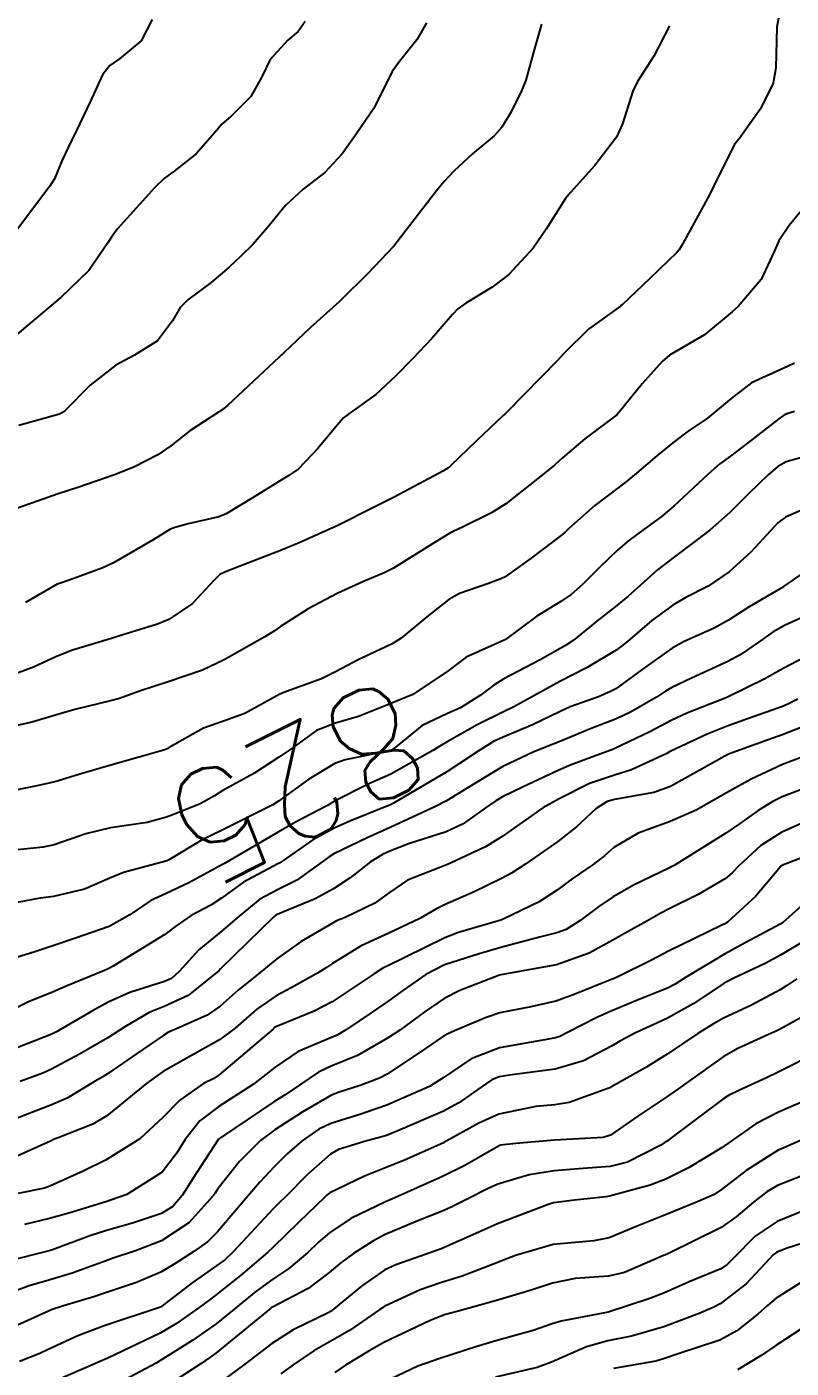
# Model space of a CAD drawing. Header units: metres. Extents: x 307586 to 320046, y 7427249 to 7434250.
# Drawn here: x 318745.98 to 318773.3, y 7429184.66 to 7429232.6 of the extents above; entities that cross this region are included whole.
import ezdxf
from ezdxf.enums import TextEntityAlignment as Align

# ---------------------------------------------------------------- set-up
doc = ezdxf.new("R2010")
doc.units = ezdxf.units.M
doc.header["$MEASUREMENT"] = 0
for name, color, linetype in [('Cotas', 45, 'Continuous'), ('Curvas de Nivel 1m', 11, 'Continuous'), ('Curvas de Nivel 5m', 15, 'Continuous')]:
    doc.layers.add(name, color=color, linetype=linetype)
doc.styles.add('Style-STANDARD', font='STANDARD.shx')

msp = doc.modelspace()

# ---------------------------------------------------------------- linework, layer by layer
at = {"layer": 'Curvas de Nivel 1m', "flags": 128}
for points, elevation in [([(318772.871, 7429233.031), (318772.788, 7429232.585), (318772.746, 7429231.13), (318772.647, 7429230.586), (318772.194, 7429229.671), (318771.442, 7429228.598), (318771.359, 7429228.501), (318771.259, 7429228.369), (318770.662, 7429227.188), (318770.392, 7429226.613), (318769.417, 7429224.83), (318769.293, 7429224.629), (318769.212, 7429224.533), (318768.238, 7429223.604), (318767.241, 7429222.65), (318767.211, 7429222.631), (318767.192, 7429222.617), (318766.049, 7429221.793), (318765.167, 7429220.923), (318765.051, 7429220.786), (318764.946, 7429220.673), (318763.144, 7429218.84), (318763.074, 7429218.77), (318763.001, 7429218.701), (318762.046, 7429217.794), (318761.116, 7429216.903), (318761.019, 7429216.817), (318760.873, 7429216.724), (318759.103, 7429215.783), (318758.416, 7429215.441), (318757.093, 7429214.77), (318755.717, 7429214.153), (318755.084, 7429213.897), (318753.568, 7429213.303), (318753.076, 7429213.117), (318752.879, 7429213.018), (318752.673, 7429212.824), (318751.902, 7429211.99), (318751.052, 7429211.414), (318750.648, 7429211.247), (318749.406, 7429210.865), (318749.042, 7429210.75), (318747.607, 7429210.315), (318747.035, 7429210.089), (318746.216, 7429209.714), (318745.026, 7429209.265)], 829), ([(318764.367, 7429232.689), (318764.134, 7429231.859), (318763.812, 7429230.695), (318763.663, 7429230.312), (318763.271, 7429229.531), (318762.957, 7429229.012), (318762.675, 7429228.706), (318761.909, 7429228.057), (318761.244, 7429227.442), (318760.896, 7429227.068), (318760.622, 7429226.729), (318759.215, 7429224.917), (318759.144, 7429224.821), (318759.087, 7429224.751), (318758.173, 7429223.791), (318757.193, 7429222.815), (318757.144, 7429222.771), (318756.117, 7429221.848), (318755.165, 7429220.945), (318755.086, 7429220.869), (318754.995, 7429220.793), (318753.145, 7429219.063), (318753.015, 7429218.95), (318752.832, 7429218.823), (318751.81, 7429218.156), (318751.125, 7429217.626), (318750.664, 7429217.303), (318749.807, 7429216.86), (318749.11, 7429216.579), (318747.841, 7429216.148), (318747.103, 7429215.901), (318746.354, 7429215.644), (318745.096, 7429215.205)], 831), ([(318755.927, 7429232.791), (318755.673, 7429232.429), (318755.303, 7429232.118), (318754.674, 7429231.424), (318754.377, 7429230.809), (318753.984, 7429230.104), (318753.269, 7429229.387), (318752.963, 7429229.126), (318752.705, 7429228.826), (318752.025, 7429228.059), (318751.242, 7429227.44), (318750.9, 7429227.183), (318750.554, 7429226.85), (318749.218, 7429225.377), (318749.003, 7429225.084), (318748.878, 7429224.873), (318748.193, 7429223.89), (318747.193, 7429222.924), (318747.151, 7429222.891), (318745.166, 7429221.217)], 833), ([(318750.456, 7429232.853), (318750.068, 7429232.091), (318749.292, 7429231.453), (318748.949, 7429231.213), (318748.684, 7429230.876), (318748.24, 7429229.913), (318747.758, 7429228.885), (318747.59, 7429228.554), (318747.247, 7429227.825), (318746.962, 7429227.169), (318746.799, 7429226.897), (318745.573, 7429225.271)], 834), ([(318760.263, 7429232.736), (318759.919, 7429232.126), (318759.292, 7429231.355), (318759.041, 7429230.998), (318758.914, 7429230.754), (318758.37, 7429229.661), (318757.754, 7429228.765), (318757.549, 7429228.477), (318757.252, 7429228.052), (318756.632, 7429227.389), (318755.853, 7429226.791), (318755.227, 7429226.216), (318754.594, 7429225.431), (318754.061, 7429224.812), (318753.631, 7429224.394), (318753.205, 7429224.003), (318752.57, 7429223.456), (318751.738, 7429222.835), (318751.464, 7429222.562), (318751.182, 7429222.088), (318750.647, 7429221.372), (318749.824, 7429220.86), (318749.159, 7429220.506), (318748.239, 7429219.792), (318747.351, 7429218.888), (318747.234, 7429218.796), (318747.141, 7429218.755), (318745.687, 7429218.352)], 832), ([(318774.103, 7429226.571), (318773.222, 7429225.493), (318772.853, 7429224.948), (318772.698, 7429224.585), (318772.222, 7429223.57), (318771.397, 7429222.598), (318771.289, 7429222.501), (318771.19, 7429222.413), (318770.203, 7429221.589), (318769.168, 7429220.989), (318768.942, 7429220.857), (318768.679, 7429220.635), (318767.966, 7429219.831), (318767.145, 7429218.828), (318767.062, 7429218.732), (318766.969, 7429218.652), (318765.925, 7429217.868), (318765.121, 7429217.197), (318764.844, 7429216.947), (318764.531, 7429216.679), (318763.101, 7429215.55), (318762.581, 7429215.222), (318761.553, 7429214.715), (318761.237, 7429214.573), (318761.091, 7429214.497), (318760.471, 7429214.114), (318759.078, 7429213.246), (318758.748, 7429213.081), (318757.987, 7429212.761), (318757.357, 7429212.479), (318757.066, 7429212.34), (318756.038, 7429211.8), (318755.049, 7429211.17), (318754.825, 7429211.015), (318754.479, 7429210.798), (318753.034, 7429209.972), (318752.255, 7429209.604), (318751.026, 7429209.189), (318750.001, 7429208.855), (318749.289, 7429208.596), (318749.018, 7429208.516), (318747.699, 7429208.197), (318747.009, 7429207.995), (318746.157, 7429207.748), (318745.002, 7429207.483)], 828), ([(318773.419, 7429220.576), (318773.162, 7429220.451), (318771.875, 7429219.874), (318771.15, 7429219.311), (318770.304, 7429218.613), (318769.613, 7429218.146), (318769.13, 7429217.781), (318768.499, 7429217.26), (318767.773, 7429216.643), (318767.413, 7429216.344), (318767.108, 7429216.12), (318766.273, 7429215.486), (318765.35, 7429214.667), (318765.221, 7429214.539), (318765.09, 7429214.423), (318764.007, 7429213.611), (318763.075, 7429212.944), (318762.914, 7429212.862), (318762.477, 7429212.706), (318761.446, 7429212.338), (318761.064, 7429212.126), (318760.275, 7429211.511), (318759.362, 7429210.745), (318759.041, 7429210.542), (318757.822, 7429209.975), (318757.031, 7429209.554), (318756.51, 7429209.294), (318755.126, 7429208.789), (318755.053, 7429208.76), (318755.022, 7429208.749), (318753.768, 7429208.052), (318753.007, 7429207.786), (318752.294, 7429207.536), (318751.067, 7429206.839), (318751.026, 7429206.807), (318750.992, 7429206.789), (318750.913, 7429206.762), (318748.986, 7429206.21), (318747.958, 7429205.905), (318746.98, 7429205.618), (318746.396, 7429205.479), (318744.976, 7429205.193)], 827), ([(318773.416, 7429218.846), (318773.145, 7429218.768), (318773.022, 7429218.703), (318772.86, 7429218.583), (318771.891, 7429217.833), (318771.123, 7429217.252), (318770.75, 7429216.974), (318770.331, 7429216.612), (318769.101, 7429215.461), (318768.65, 7429215.081), (318768.044, 7429214.64), (318767.496, 7429214.238), (318767.085, 7429213.891), (318766.454, 7429213.282), (318765.836, 7429212.662), (318765.431, 7429212.303), (318765.064, 7429212.056), (318764.205, 7429211.533), (318763.086, 7429210.699), (318763.043, 7429210.678), (318761.685, 7429210.065), (318761.032, 7429209.584), (318759.773, 7429208.739), (318759.245, 7429208.521), (318759.018, 7429208.421), (318757.828, 7429207.944), (318757.007, 7429207.708), (318756.335, 7429207.445), (318755.408, 7429206.786), (318755.165, 7429206.614), (318754.99, 7429206.498), (318754.088, 7429205.907), (318752.978, 7429205.301), (318752.689, 7429205.11), (318752.173, 7429204.828), (318751.321, 7429204.485), (318750.968, 7429204.347), (318750.28, 7429204.165), (318748.964, 7429203.969), (318748.085, 7429203.755), (318746.95, 7429203.356), (318746.564, 7429203.278), (318744.946, 7429203.108)], 826), ([(318774.016, 7429215.481), (318773.098, 7429215.075), (318772.815, 7429214.864), (318772.555, 7429214.585), (318771.857, 7429213.82), (318771.078, 7429213.116), (318770.324, 7429212.611), (318769.506, 7429212.184), (318769.062, 7429211.93), (318768.317, 7429211.374), (318767.462, 7429210.646), (318767.23, 7429210.459), (318767.04, 7429210.324), (318766, 7429209.694), (318765.028, 7429209.196), (318764.103, 7429208.684), (318763.405, 7429208.306), (318763.014, 7429208.12), (318762.07, 7429207.646), (318760.998, 7429207.043), (318760.793, 7429206.926), (318760.491, 7429206.728), (318758.984, 7429205.887), (318758.198, 7429205.541), (318756.974, 7429204.922), (318756.882, 7429204.862), (318756.723, 7429204.773), (318755.579, 7429204.171), (318754.963, 7429203.812), (318753.244, 7429202.816), (318753.061, 7429202.709), (318752.95, 7429202.644), (318751.773, 7429201.999), (318750.935, 7429201.615), (318750.407, 7429201.371), (318749.658, 7429200.859), (318748.919, 7429200.444), (318747.758, 7429200.039), (318746.912, 7429199.75), (318746.27, 7429199.536), (318744.905, 7429199.12)], 824), ([(318775.088, 7429214.05), (318773.243, 7429212.746), (318773.073, 7429212.625), (318773.049, 7429212.604), (318773.02, 7429212.581), (318771.791, 7429211.864), (318771.055, 7429211.392), (318770.548, 7429211.11), (318769.47, 7429210.624), (318769.04, 7429210.387), (318768.013, 7429209.661), (318767.026, 7429208.941), (318766.841, 7429208.836), (318766.408, 7429208.656), (318765.394, 7429208.289), (318765.015, 7429208.12), (318764.046, 7429207.646), (318763.001, 7429207.215), (318762.652, 7429207.05), (318762.106, 7429206.709), (318761.44, 7429206.263), (318760.985, 7429205.976), (318759.079, 7429204.853), (318758.973, 7429204.793), (318758.943, 7429204.781), (318758.877, 7429204.751), (318757.52, 7429204.212), (318756.965, 7429203.959), (318756.201, 7429203.537), (318755.129, 7429202.788), (318755.025, 7429202.716), (318754.951, 7429202.678), (318753.726, 7429202.024), (318752.932, 7429201.458), (318752.549, 7429201.203), (318751.851, 7429200.831), (318751.301, 7429200.454), (318750.916, 7429200.152), (318749.062, 7429199.025), (318748.904, 7429198.937), (318748.859, 7429198.914), (318748.749, 7429198.872), (318747.445, 7429198.334), (318746.891, 7429198.101), (318746.039, 7429197.745), (318744.877, 7429197.173)], 823), ([(318773.998, 7429211.627), (318773.052, 7429211.201), (318772.654, 7429210.979), (318772.113, 7429210.589), (318771.478, 7429210.156), (318771.036, 7429209.916), (318769.733, 7429209.323), (318769.026, 7429208.986), (318768.806, 7429208.851), (318768.487, 7429208.635), (318767.553, 7429208.106), (318767.011, 7429207.855), (318766.144, 7429207.52), (318764.999, 7429207.048), (318764.733, 7429206.938), (318764.096, 7429206.683), (318762.988, 7429206.16), (318762.08, 7429205.611), (318760.975, 7429204.93), (318760.589, 7429204.726), (318758.965, 7429203.982), (318758.115, 7429203.605), (318756.956, 7429203.034), (318756.788, 7429202.938), (318756.564, 7429202.774), (318755.628, 7429202.098), (318754.937, 7429201.755), (318754.311, 7429201.421), (318753.573, 7429200.81), (318752.917, 7429200.247), (318752.13, 7429199.609), (318751.422, 7429198.835), (318751.147, 7429198.59), (318750.897, 7429198.479), (318749.662, 7429198.088), (318748.886, 7429197.735), (318748.324, 7429197.432), (318747.388, 7429196.885), (318747.065, 7429196.694), (318746.87, 7429196.598), (318745.652, 7429196.115)], 822), ([(318774.714, 7429210.555), (318773.034, 7429209.678), (318772.329, 7429209.288), (318771.023, 7429208.637), (318770.933, 7429208.601), (318769.569, 7429208.067), (318769.011, 7429207.805), (318768.239, 7429207.403), (318766.995, 7429206.808), (318766.884, 7429206.762), (318766.592, 7429206.654), (318765.428, 7429206.226), (318764.987, 7429206.03), (318763.72, 7429205.429), (318762.977, 7429205.072), (318762.739, 7429204.938), (318762.409, 7429204.706), (318761.571, 7429204.11), (318760.964, 7429203.83), (318759.618, 7429203.398), (318758.957, 7429203.14), (318758.69, 7429203.018), (318758.266, 7429202.757), (318757.531, 7429202.178), (318756.938, 7429201.783), (318756.282, 7429201.427), (318754.924, 7429200.869), (318754.873, 7429200.842), (318754.812, 7429200.792), (318752.904, 7429198.924), (318752.853, 7429198.871), (318752.796, 7429198.821), (318751.743, 7429197.978), (318750.884, 7429197.578), (318750.356, 7429197.373), (318749.481, 7429196.861), (318748.869, 7429196.465), (318747.865, 7429195.878), (318746.857, 7429195.339), (318746.548, 7429195.202), (318745.741, 7429194.901)], 821), ([(318773.916, 7429207.66), (318773.004, 7429207.302), (318772.473, 7429207.113), (318771.056, 7429206.599), (318771.01, 7429206.582), (318770.993, 7429206.571), (318770.927, 7429206.536), (318768.981, 7429205.451), (318768.386, 7429205.229), (318766.976, 7429204.985), (318766.719, 7429204.909), (318766.325, 7429204.656), (318765.622, 7429204.008), (318764.961, 7429203.481), (318763.818, 7429202.687), (318763.297, 7429202.346), (318762.945, 7429202.153), (318761.968, 7429201.679), (318760.93, 7429201.223), (318760.596, 7429201.057), (318760.025, 7429200.733), (318758.917, 7429200.207), (318757.926, 7429199.747), (318756.906, 7429199.123), (318756.694, 7429198.983), (318756.365, 7429198.775), (318755.425, 7429198.255), (318754.891, 7429197.968), (318754.197, 7429197.486), (318753.421, 7429196.812), (318752.869, 7429196.394), (318751.865, 7429195.828), (318750.857, 7429195.26), (318750.268, 7429194.849), (318748.835, 7429193.678), (318748.332, 7429193.373), (318747.097, 7429192.887), (318746.899, 7429192.813), (318746.822, 7429192.773), (318745.527, 7429192.191)], 819), ([(318773.861, 7429206.567), (318772.989, 7429206.237), (318771.864, 7429205.711), (318770.979, 7429205.219), (318769.92, 7429204.616), (318768.969, 7429204.193), (318767.827, 7429203.779), (318766.959, 7429203.267), (318766.632, 7429202.978), (318766.215, 7429202.657), (318765.467, 7429202.143), (318764.939, 7429201.753), (318764.285, 7429201.328), (318763.003, 7429200.699), (318762.923, 7429200.67), (318761.407, 7429200.226), (318760.916, 7429200.038), (318759.509, 7429199.341), (318758.906, 7429199.053), (318758.704, 7429198.953), (318758.388, 7429198.755), (318757.502, 7429198.155), (318756.888, 7429197.753), (318756.245, 7429197.414), (318754.874, 7429196.853), (318754.835, 7429196.829), (318754.79, 7429196.791), (318752.856, 7429195.146), (318752.662, 7429195.015), (318752.295, 7429194.826), (318751.444, 7429194.237), (318750.841, 7429193.614), (318750.022, 7429192.852), (318748.815, 7429192.107), (318747.991, 7429191.698), (318746.806, 7429191.159), (318746.607, 7429191.09), (318745.674, 7429190.901)], 818), ([(318773.815, 7429205.401), (318772.978, 7429205.075), (318772.644, 7429204.915), (318772.114, 7429204.589), (318771.446, 7429204.117), (318770.965, 7429203.775), (318769.11, 7429202.628), (318769.01, 7429202.571), (318768.952, 7429202.542), (318767.666, 7429201.919), (318766.936, 7429201.505), (318766.427, 7429201.159), (318765.754, 7429200.662), (318765.249, 7429200.337), (318764.918, 7429200.211), (318764.301, 7429200.064), (318762.913, 7429199.687), (318762.148, 7429199.47), (318760.906, 7429199.067), (318760.235, 7429198.73), (318759.457, 7429198.179), (318758.888, 7429197.769), (318758.284, 7429197.354), (318757.406, 7429196.765), (318757.074, 7429196.565), (318756.87, 7429196.481), (318755.674, 7429195.973), (318754.859, 7429195.415), (318754.076, 7429194.802), (318752.845, 7429194.004), (318752.165, 7429193.501), (318751.633, 7429192.832), (318751.328, 7429192.332), (318750.815, 7429191.668), (318749.55, 7429190.859), (318748.8, 7429190.607), (318747.476, 7429190.203), (318746.794, 7429190.005), (318745.898, 7429189.793)], 817), ([(318774.634, 7429204.555), (318772.965, 7429203.811), (318772.212, 7429203.336), (318771.408, 7429202.595), (318771.185, 7429202.362), (318770.946, 7429202.164), (318769.968, 7429201.584), (318768.93, 7429201.071), (318768.637, 7429200.923), (318768.131, 7429200.638), (318767.36, 7429200.204), (318766.916, 7429199.953), (318766.079, 7429199.491), (318764.907, 7429199.067), (318762.916, 7429198.713), (318762.868, 7429198.7), (318761.452, 7429198.157), (318760.89, 7429197.869), (318760.214, 7429197.399), (318759.307, 7429196.743), (318758.87, 7429196.447), (318757.795, 7429195.829), (318756.86, 7429195.45), (318756.397, 7429195.235), (318755.734, 7429194.781), (318755.207, 7429194.429), (318754.847, 7429194.195), (318752.9, 7429192.885), (318752.833, 7429192.844), (318752.027, 7429191.616), (318751.532, 7429190.833), (318751.195, 7429190.44), (318750.796, 7429190.189), (318749.789, 7429189.851), (318748.79, 7429189.564), (318748.265, 7429189.398), (318746.892, 7429188.889), (318746.813, 7429188.859), (318746.782, 7429188.85), (318745.219, 7429188.463)], 816), ([(318774.009, 7429201.491), (318772.982, 7429200.579), (318772.922, 7429200.538), (318771.654, 7429199.854), (318770.911, 7429199.456), (318769.524, 7429198.621), (318769.148, 7429198.378), (318768.897, 7429198.247), (318767.748, 7429197.784), (318766.885, 7429197.432), (318766.344, 7429197.192), (318765.325, 7429196.665), (318765.03, 7429196.51), (318764.871, 7429196.46), (318764.618, 7429196.422), (318762.867, 7429196.11), (318761.857, 7429195.716), (318760.856, 7429195.03), (318760.37, 7429194.727), (318758.846, 7429194.062), (318757.874, 7429193.728), (318756.839, 7429193.401), (318756.415, 7429193.196), (318755.82, 7429192.78), (318755.288, 7429192.324), (318754.819, 7429191.854), (318754.307, 7429191.301), (318753.879, 7429190.804), (318752.79, 7429189.532), (318752.434, 7429189.176), (318751.951, 7429188.828), (318751.241, 7429188.371), (318750.772, 7429188.087), (318749.902, 7429187.717), (318748.76, 7429187.333), (318748.413, 7429187.219), (318747.285, 7429186.885), (318746.885, 7429186.755), (318746.751, 7429186.697), (318745.517, 7429186.131)], 814), ([(318774.813, 7429200.552), (318772.911, 7429199.413), (318772.37, 7429199.124), (318771.249, 7429198.597), (318771.018, 7429198.482), (318770.9, 7429198.412), (318769.816, 7429197.689), (318768.881, 7429197.162), (318768.516, 7429196.996), (318767.728, 7429196.641), (318767.17, 7429196.347), (318766.868, 7429196.17), (318765.876, 7429195.647), (318764.86, 7429195.346), (318763.309, 7429195.145), (318762.857, 7429195.073), (318762.592, 7429194.967), (318762.22, 7429194.706), (318761.42, 7429194.142), (318760.844, 7429193.832), (318759.236, 7429193.143), (318758.835, 7429192.979), (318758.665, 7429192.921), (318758.045, 7429192.758), (318757.121, 7429192.474), (318756.826, 7429192.307), (318756.01, 7429191.583), (318755.218, 7429190.786), (318755.01, 7429190.579), (318754.799, 7429190.361), (318753.358, 7429188.811), (318753.059, 7429188.535), (318752.775, 7429188.322), (318751.884, 7429187.711), (318750.753, 7429186.84), (318748.746, 7429186.166), (318747.807, 7429185.815), (318746.737, 7429185.321), (318746.442, 7429185.187), (318745.715, 7429184.9)], 813), ([(318773.503, 7429198.571), (318773.142, 7429198.333), (318772.897, 7429198.183), (318771.854, 7429197.625), (318770.881, 7429197.162), (318770.518, 7429196.966), (318769.964, 7429196.614), (318768.865, 7429195.876), (318768.098, 7429195.4), (318766.853, 7429194.696), (318766.825, 7429194.679), (318766.745, 7429194.651), (318765.361, 7429194.151), (318764.847, 7429194.065), (318764.173, 7429194.007), (318762.843, 7429193.738), (318762.133, 7429193.414), (318760.883, 7429192.72), (318760.848, 7429192.705), (318759.472, 7429192.092), (318758.819, 7429191.825), (318758.049, 7429191.523), (318756.805, 7429190.924), (318756.718, 7429190.857), (318756.629, 7429190.772), (318755.704, 7429189.871), (318754.785, 7429188.982), (318754.576, 7429188.793), (318753.611, 7429187.967), (318752.76, 7429187.288), (318752.491, 7429187.089), (318752.136, 7429186.826), (318751.332, 7429186.25), (318750.744, 7429185.907), (318748.876, 7429185.01), (318748.734, 7429184.953), (318748.674, 7429184.93), (318748.543, 7429184.872), (318747.28, 7429184.329)], 812), ([(318774.041, 7429197.407), (318772.876, 7429196.76), (318772.753, 7429196.703), (318772.482, 7429196.584), (318771.384, 7429196.078), (318770.865, 7429195.782), (318769.239, 7429194.624), (318768.85, 7429194.352), (318767.815, 7429193.669), (318766.836, 7429192.991), (318766.581, 7429192.907), (318764.834, 7429192.811), (318763.453, 7429192.691), (318762.906, 7429192.624), (318762.831, 7429192.597), (318761.627, 7429191.906), (318760.815, 7429191.5), (318760.278, 7429191.261), (318759.132, 7429190.745), (318758.801, 7429190.602), (318757.555, 7429190.003), (318756.79, 7429189.497), (318756.404, 7429189.156), (318756.014, 7429188.778), (318755.343, 7429188.216), (318754.769, 7429187.834), (318754.165, 7429187.396), (318753.452, 7429186.81), (318752.747, 7429186.244), (318751.916, 7429185.654), (318750.734, 7429184.915), (318750.6, 7429184.842), (318748.717, 7429183.838)], 811), ([(318774.564, 7429194.554), (318772.845, 7429193.81), (318772.038, 7429193.391), (318770.909, 7429192.599), (318770.866, 7429192.566), (318770.832, 7429192.544), (318769.621, 7429191.818), (318768.815, 7429191.416), (318768.251, 7429191.196), (318766.805, 7429190.807), (318766.671, 7429190.785), (318765.553, 7429190.663), (318764.891, 7429190.581), (318764.802, 7429190.561), (318764.65, 7429190.521), (318762.794, 7429189.819), (318762.023, 7429189.476), (318760.785, 7429188.923), (318760.252, 7429188.728), (318759.165, 7429188.356), (318758.774, 7429188.171), (318757.937, 7429187.586), (318756.943, 7429186.768), (318756.834, 7429186.687), (318756.752, 7429186.641), (318755.499, 7429186.029), (318754.74, 7429185.539), (318753.771, 7429184.804), (318752.725, 7429184.025)], 809), ([(318774.841, 7429193.335), (318773.139, 7429192.575), (318772.92, 7429192.49), (318772.831, 7429192.448), (318771.687, 7429191.725), (318770.809, 7429191.038), (318770.546, 7429190.864), (318769.977, 7429190.612), (318768.798, 7429190.136), (318767.73, 7429189.704), (318766.79, 7429189.315), (318766.239, 7429189.205), (318764.787, 7429189.072), (318763.447, 7429188.69), (318762.975, 7429188.502), (318762.779, 7429188.426), (318761.535, 7429187.949), (318760.768, 7429187.71), (318760.04, 7429187.455), (318758.755, 7429186.863), (318758.685, 7429186.819), (318758.597, 7429186.752), (318757.509, 7429185.999), (318756.741, 7429185.561), (318756.23, 7429185.283), (318755.497, 7429184.782), (318755.055, 7429184.461)], 808), ([(318773.806, 7429191.577), (318772.812, 7429191.181), (318772.43, 7429190.962), (318771.948, 7429190.589), (318771.324, 7429190.068), (318770.794, 7429189.685), (318768.911, 7429188.755), (318768.784, 7429188.701), (318768.733, 7429188.68), (318768.63, 7429188.632), (318767.338, 7429188.081), (318766.772, 7429187.95), (318765.573, 7429187.86), (318764.768, 7429187.697), (318764.006, 7429187.44), (318762.759, 7429187.078), (318762.465, 7429186.996), (318761.436, 7429186.713), (318760.91, 7429186.56), (318760.751, 7429186.509), (318760.391, 7429186.367), (318758.741, 7429185.575), (318758.216, 7429185.277), (318757.371, 7429184.764), (318756.992, 7429184.505)], 807), ([(318774.402, 7429190.556), (318772.796, 7429189.899), (318772.008, 7429189.37), (318771.237, 7429188.595), (318771.01, 7429188.367), (318770.777, 7429188.209), (318769.647, 7429187.74), (318768.764, 7429187.352), (318768.249, 7429187.146), (318766.753, 7429186.663), (318766.69, 7429186.651), (318765.08, 7429186.336), (318764.749, 7429186.237), (318764.076, 7429186.009), (318762.742, 7429185.633), (318762.026, 7429185.422), (318760.736, 7429185.008), (318759.95, 7429184.732), (318758.727, 7429184.143)], 806), ([(318773.632, 7429187.705), (318772.762, 7429187.163), (318772.446, 7429186.895), (318772.101, 7429186.587), (318771.353, 7429185.988), (318770.744, 7429185.658), (318769.294, 7429185.177), (318768.736, 7429184.988), (318768.454, 7429184.914), (318766.947, 7429184.648)], 804), ([(318774.403, 7429186.555), (318772.742, 7429185.468), (318772.219, 7429185.105), (318771.375, 7429184.594)], 803)]:
    msp.add_lwpolyline(points, dxfattribs=dict(at, elevation=elevation))
at = {"layer": 'Curvas de Nivel 5m', "flags": 128}
for points, elevation in [([(318768.941, 7429232.634), (318768.383, 7429231.553), (318767.808, 7429230.645), (318767.632, 7429230.294), (318767.268, 7429229.124), (318767.054, 7429228.653), (318766.275, 7429227.637), (318765.407, 7429226.677), (318765.231, 7429226.461), (318764.544, 7429225.362), (318764.078, 7429224.691), (318763.203, 7429223.742), (318762.615, 7429223.29), (318761.663, 7429222.715), (318761.385, 7429222.523), (318761.187, 7429222.312), (318760.448, 7429221.457), (318759.776, 7429220.741), (318759.157, 7429220.109), (318758.448, 7429219.459), (318757.488, 7429218.767), (318757.293, 7429218.616), (318757.138, 7429218.447), (318756.375, 7429217.527), (318755.673, 7429216.784), (318755.342, 7429216.556), (318755.109, 7429216.42), (318754.068, 7429215.771), (318753.097, 7429215.189), (318752.836, 7429215.082), (318751.749, 7429214.833), (318751.234, 7429214.696), (318751.091, 7429214.632), (318750.495, 7429214.256), (318749.079, 7429213.442), (318748.689, 7429213.261), (318747.664, 7429212.884), (318747.221, 7429212.728), (318747.061, 7429212.676), (318745.927, 7429212.028)], 830), ([(318774.305, 7429217.382), (318773.12, 7429217.054), (318772.819, 7429216.882), (318772.478, 7429216.586), (318771.787, 7429215.912), (318771.099, 7429215.241), (318770.389, 7429214.611), (318769.083, 7429213.617), (318768.523, 7429213.191), (318767.914, 7429212.642), (318767.467, 7429212.246), (318767.062, 7429211.916), (318766.355, 7429211.356), (318765.499, 7429210.665), (318765.225, 7429210.484), (318765.04, 7429210.378), (318764.323, 7429209.968), (318763.029, 7429209.289), (318762.664, 7429209.066), (318762.193, 7429208.708), (318761.472, 7429208.259), (318761.013, 7429208.053), (318760.108, 7429207.631), (318759.018, 7429206.75), (318758.993, 7429206.738), (318757.351, 7429206.405), (318756.988, 7429206.268), (318756.055, 7429205.706), (318754.974, 7429204.924), (318754.768, 7429204.793), (318752.964, 7429203.886), (318752.248, 7429203.539), (318751.081, 7429202.839), (318750.999, 7429202.793), (318750.952, 7429202.774), (318749.431, 7429202.378), (318748.942, 7429202.166), (318748.034, 7429201.777), (318746.929, 7429201.52), (318746.384, 7429201.44), (318744.926, 7429201.172)], 825), ([(318773.536, 7429208.572), (318773.202, 7429208.396), (318773.019, 7429208.323), (318771.737, 7429207.868), (318771.008, 7429207.603), (318770.298, 7429207.316), (318768.994, 7429206.706), (318768.943, 7429206.681), (318768.849, 7429206.631), (318767.594, 7429206.037), (318766.985, 7429205.851), (318766.092, 7429205.548), (318764.976, 7429204.999), (318764.421, 7429204.678), (318762.963, 7429203.662), (318762.375, 7429203.29), (318761.141, 7429202.718), (318761.011, 7429202.66), (318760.952, 7429202.637), (318759.585, 7429202.099), (318758.937, 7429201.662), (318758.413, 7429201.273), (318757.357, 7429200.766), (318757.048, 7429200.642), (318756.921, 7429200.574), (318755.788, 7429199.908), (318754.908, 7429199.287), (318754.315, 7429198.799), (318753.536, 7429198.167), (318752.885, 7429197.597), (318752.429, 7429197.276), (318751.435, 7429196.834), (318751.047, 7429196.662), (318750.87, 7429196.561), (318749.904, 7429195.895), (318748.856, 7429195.174), (318748.668, 7429195.059), (318748.361, 7429194.875), (318747.417, 7429194.312), (318746.84, 7429194.054), (318745.998, 7429193.736), (318744.828, 7429193.267)], 820), ([(318774.961, 7429203.392), (318773.018, 7429202.644), (318772.953, 7429202.613), (318772.931, 7429202.603), (318772.913, 7429202.58), (318772.015, 7429201.511), (318771.017, 7429200.599), (318770.957, 7429200.565), (318770.922, 7429200.543), (318770.798, 7429200.478), (318768.912, 7429199.557), (318768.3, 7429199.245), (318767.106, 7429198.648), (318766.966, 7429198.586), (318766.902, 7429198.563), (318765.542, 7429198.015), (318764.89, 7429197.777), (318763.996, 7429197.573), (318762.883, 7429197.354), (318762.391, 7429197.194), (318761.266, 7429196.716), (318760.997, 7429196.593), (318760.871, 7429196.521), (318760.223, 7429196.087), (318758.857, 7429195.163), (318758.588, 7429195.02), (318757.887, 7429194.76), (318757.109, 7429194.509), (318756.849, 7429194.4), (318755.816, 7429193.808), (318754.837, 7429193.177), (318754.33, 7429192.798), (318753.582, 7429192.049), (318752.807, 7429191.066), (318752.708, 7429190.917), (318752.64, 7429190.822), (318751.766, 7429189.858), (318750.787, 7429189.213), (318749.866, 7429188.854), (318749.06, 7429188.585), (318748.777, 7429188.481), (318747.597, 7429188.056), (318746.767, 7429187.805), (318746.064, 7429187.597), (318744.756, 7429187.113)], 815), ([(318774.272, 7429195.964), (318772.86, 7429195.249), (318772.412, 7429195.03), (318771.446, 7429194.594), (318771.05, 7429194.399), (318770.85, 7429194.276), (318769.418, 7429193.2), (318768.834, 7429192.763), (318768.757, 7429192.707), (318768.638, 7429192.632), (318767.446, 7429192.021), (318766.821, 7429191.862), (318765.7, 7429191.781), (318764.819, 7429191.715), (318763.93, 7429191.569), (318762.811, 7429191.232), (318762.445, 7429191.067), (318761.734, 7429190.711), (318761.117, 7429190.4), (318760.798, 7429190.258), (318760.009, 7429189.945), (318758.79, 7429189.433), (318758.341, 7429189.201), (318757.656, 7429188.761), (318757.151, 7429188.392), (318756.772, 7429188.069), (318756.038, 7429187.503), (318754.754, 7429186.843), (318754.72, 7429186.823), (318754.683, 7429186.791), (318752.737, 7429185.194), (318752.521, 7429185.036), (318752.211, 7429184.825), (318751.319, 7429184.242)], 810), ([(318774.792, 7429189.476), (318773.155, 7429188.943), (318772.785, 7429188.799), (318772.654, 7429188.712), (318772.528, 7429188.583), (318771.686, 7429187.674), (318770.758, 7429186.956), (318770.526, 7429186.834), (318770.007, 7429186.611), (318768.748, 7429186.136), (318767.584, 7429185.802), (318766.743, 7429185.636), (318765.975, 7429185.423), (318764.735, 7429184.868), (318764.221, 7429184.678), (318762.729, 7429184.333)], 805)]:
    msp.add_lwpolyline(points, dxfattribs=dict(at, elevation=elevation))

# ---------------------------------------------------------------- texts
at = {"layer": 'Cotas', "style": 'Style-STANDARD'}
msp.add_text('825', height=4, rotation=206.6401, dxfattribs=at).set_placement((318755.668, 7429205.565, 825), align=Align.MIDDLE_CENTER)

doc.saveas('drawing.dxf')
